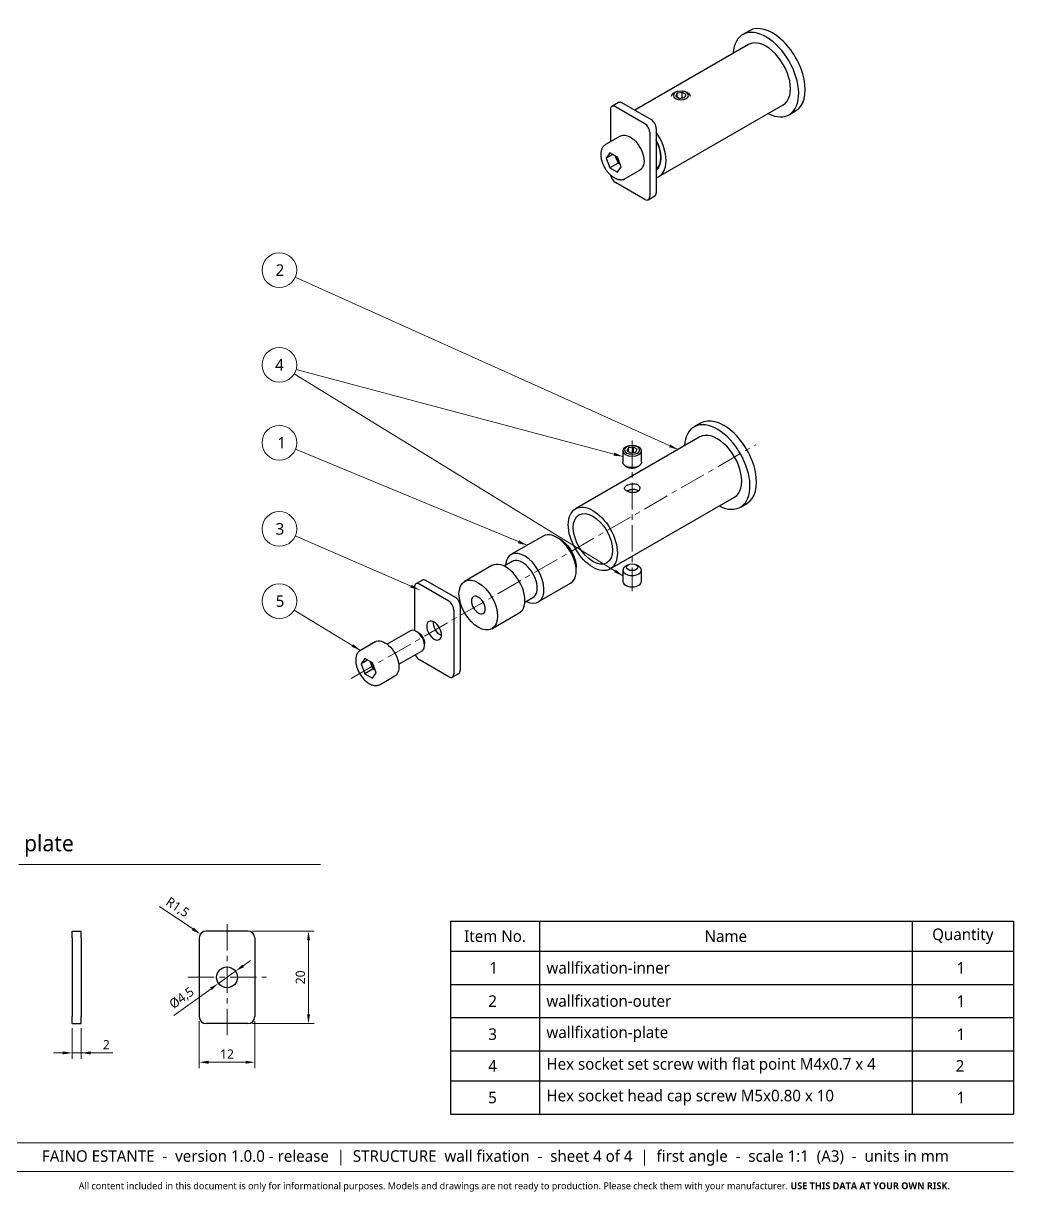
# Model space of a CAD drawing. Header units: inches. Extents: x 6 to 1987, y -21 to 287.
# Drawn here: x 1773.1 to 1987, y 5.7 to 258 of the extents above; entities that cross this region are included whole.
import ezdxf

# ---------------------------------------------------------------- set-up
doc = ezdxf.new("R2010")
doc.units = ezdxf.units.IN
doc.header["$LTSCALE"] = 12.7
doc.header["$MEASUREMENT"] = 0
doc.header["$PDMODE"] = 33
doc.header["$PDSIZE"] = 1
doc.linetypes.add('CENTER', pattern=[0.72, 0.45, -0.09, 0.09, -0.09])
for name, color, linetype, lineweight in [('ANNOTATION_LINES', 7, 'Continuous', 13), ('ANNOTATION_TEXT', 7, 'Continuous', 25), ('BORDER_FRAME', 7, 'Continuous', 15), ('CENTERLINES', 251, 'CENTER', 13), ('SKETCHED_GEOMETRY', 251, 'Continuous', 13), ('Visible', 7, 'Continuous', 25)]:
    doc.layers.add(name, color=color, linetype=linetype, lineweight=lineweight)
doc.layers.add('TABLES', color=7, linetype='Continuous')
doc.styles.add('Onshape-Standard', font='NotoSans-Regular.ttf')
doc.styles.add('Onshape-Standard-BomTable-DataRow', font='Open Sans')
doc.styles.add('Onshape-Standard-BomTable-HeaderRow', font='Open Sans')
doc.styles.add('Onshape-Standard-Dimension', font='OpenSans-Regular.ttf')
doc.styles.add('Onshape-Standard-NoteStyle', font='Open Sans', dxfattribs={"height": 2.5})
doc.dimstyles.new('Onshape-ISO-25$0', dxfattribs={"dimtxt": 2, "dimasz": 2, "dimexe": 1.25, "dimexo": 1, "dimgap": 0.75, "dimtad": 1, "dimtxsty": 'Onshape-Standard-Dimension', "dimcen": 2.5, "dimclrd": 251, "dimclre": 251, "dimclrt": 251, "dimadec": 1, "dimazin": 0, "dimtfac": 1, "dimtmove": 0, "dimatfit": 3, "dimfxl": 1, "dimlwd": 13, "dimlwe": 13, "dimarcsym": 0})
doc.dimstyles.new('Onshape-ISO-25$3', dxfattribs={"dimtxt": 2, "dimasz": 2, "dimexe": 1.25, "dimexo": 1, "dimgap": 0.75, "dimtad": 1, "dimtxsty": 'Onshape-Standard-Dimension', "dimcen": 0, "dimclrd": 251, "dimclre": 251, "dimclrt": 251, "dimadec": 1, "dimazin": 0, "dimtfac": 1, "dimtmove": 0, "dimatfit": 3, "dimfxl": 1, "dimlwd": 13, "dimlwe": 13, "dimarcsym": 0})
doc.dimstyles.new('Onshape-ISO-25$4', dxfattribs={"dimtxt": 2, "dimasz": 2, "dimexe": 1.25, "dimexo": 1, "dimgap": 0.75, "dimtad": 1, "dimtxsty": 'Onshape-Standard-Dimension', "dimcen": 0, "dimclrd": 251, "dimclre": 251, "dimclrt": 251, "dimadec": 1, "dimazin": 0, "dimtfac": 1, "dimtmove": 0, "dimatfit": 3, "dimfxl": 1, "dimlwd": 13, "dimlwe": 13, "dimarcsym": 0})

# ---------------------------------------------------------------- blocks, each defined once
blk = doc.blocks.new('*T52')
at = {"layer": 'TABLES', "color": 0, "linetype": 'ByBlock', "lineweight": -2}
for p, q in [((0, 0), (121.64, 0)), ((0, 0), (0, -41.66)), ((19.21, 0), (19.21, -41.66)), ((99.7, 0), (99.7, -41.66)), ((121.64, 0), (121.64, -41.66)), ((0, -6.49), (121.64, -6.49)), ((0, -13.65), (121.64, -13.65)), ((0, -20.82), (121.64, -20.82)), ((0, -27.99), (121.64, -27.99)), ((0, -34.49), (121.64, -34.49)), ((0, -41.66), (121.64, -41.66))]:
    blk.add_line(p, q, dxfattribs=at)
at = {"layer": 'TABLES', "color": 0, "char_height": 2.5}
for s, insert, width, attachment_point, style in [('{Item No.}', (9.61, -3.24), 16.2127, 5, 'Onshape-Standard-BomTable-HeaderRow'), ('{Name}', (59.46, -3.24), 77.4907, 5, 'Onshape-Standard-BomTable-HeaderRow'), ('{Quantity}', (110.67, -3.24), 18.9375, 5, 'Onshape-Standard-BomTable-HeaderRow'), ('{\\fOpen Sans|b0|i0|c0|p0;\\W8.09880; }1', (1.5, -10.07), 16.2127, 4, 'Onshape-Standard-BomTable-DataRow'), ('{wallfixation-inner}', (20.71, -10.07), 77.4907, 4, 'Onshape-Standard-BomTable-DataRow'), ('{\\fOpen Sans|b0|i0|c0|p0;\\W9.60253; }1', (101.2, -10.07), 18.9375, 4, 'Onshape-Standard-BomTable-DataRow'), ('{\\fOpen Sans|b0|i0|c0|p0;\\W7.85632; }2', (1.5, -17.24), 16.2127, 4, 'Onshape-Standard-BomTable-DataRow'), ('{wallfixation-outer}', (20.71, -17.24), 77.4907, 4, 'Onshape-Standard-BomTable-DataRow'), ('{\\fOpen Sans|b0|i0|c0|p0;\\W9.60253; }1', (101.2, -17.24), 18.9375, 4, 'Onshape-Standard-BomTable-DataRow'), ('{wallfixation-plate}', (20.71, -24.4), 77.4907, 4, 'Onshape-Standard-BomTable-DataRow'), ('{\\fOpen Sans|b0|i0|c0|p0;\\W7.87136; }3', (1.5, -24.4), 16.2127, 4, 'Onshape-Standard-BomTable-DataRow'), ('{\\fOpen Sans|b0|i0|c0|p0;\\W9.60253; }1', (101.2, -24.4), 18.9375, 4, 'Onshape-Standard-BomTable-DataRow'), ('{\\fOpen Sans|b0|i0|c0|p0;\\W7.82625; }4', (1.5, -31.24), 16.2127, 4, 'Onshape-Standard-BomTable-DataRow'), ('{Hex socket set screw with flat point M4x0.7 x 4}', (20.71, -31.24), 77.4907, 4, 'Onshape-Standard-BomTable-DataRow'), ('{\\fOpen Sans|b0|i0|c0|p0;\\W9.36005; }2', (101.2, -31.24), 18.9375, 4, 'Onshape-Standard-BomTable-DataRow'), ('{\\fOpen Sans|b0|i0|c0|p0;\\W7.83282; }5', (1.5, -38.08), 16.2127, 4, 'Onshape-Standard-BomTable-DataRow'), ('{Hex socket head cap screw M5x0.80 x 10}', (20.71, -38.08), 77.4907, 4, 'Onshape-Standard-BomTable-DataRow'), ('{\\fOpen Sans|b0|i0|c0|p0;\\W9.60253; }1', (101.2, -38.08), 18.9375, 4, 'Onshape-Standard-BomTable-DataRow')]:
    blk.add_mtext(s, dxfattribs=dict(at, insert=insert, width=width, attachment_point=attachment_point, style=style))
blk = doc.blocks.new('*D63')
at = {"layer": 'ANNOTATION_TEXT', "color": 251, "lineweight": 13}
for p, q in [((1822.57, 61.95), (1835.92, 61.95)), ((1834.67, 59.95), (1834.67, 43.95)), ((1822.57, 41.95), (1835.92, 41.95))]:
    blk.add_line(p, q, dxfattribs=at)
at = {"layer": 'ANNOTATION_TEXT', "color": 251}
for points in [[(1835.01, 59.95), (1834.34, 59.95), (1834.67, 61.95)], [(1834.34, 43.95), (1835.01, 43.95), (1834.67, 41.95)]]:
    blk.add_solid(points, dxfattribs=at)
at = {"layer": 'Defpoints', "color": 0}
for p in [(1821.57, 61.95), (1821.57, 41.95), (1834.67, 41.95)]:
    blk.add_point(p, dxfattribs=at)
at = {"layer": 'ANNOTATION_TEXT', "color": 251, "insert": (1832.9, 51.95), "char_height": 2, "attachment_point": 5, "rotation": 90, "style": 'Onshape-Standard-Dimension'}
blk.add_mtext('20', dxfattribs=at)
blk = doc.blocks.new('*D64')
at = {"layer": 'ANNOTATION_TEXT', "color": 251, "lineweight": 13}
for p, q in [((1811.07, 42.45), (1811.07, 32.36)), ((1823.07, 42.45), (1823.07, 32.36)), ((1813.07, 33.61), (1821.07, 33.61))]:
    blk.add_line(p, q, dxfattribs=at)
at = {"layer": 'ANNOTATION_TEXT', "color": 251}
for points in [[(1813.07, 33.94), (1813.07, 33.28), (1811.07, 33.61)], [(1821.07, 33.28), (1821.07, 33.94), (1823.07, 33.61)]]:
    blk.add_solid(points, dxfattribs=at)
at = {"layer": 'Defpoints', "color": 0}
for p in [(1811.07, 43.45), (1823.07, 43.45), (1823.07, 33.61)]:
    blk.add_point(p, dxfattribs=at)
at = {"layer": 'ANNOTATION_TEXT', "color": 251, "insert": (1817.07, 35.37), "char_height": 2, "attachment_point": 5, "style": 'Onshape-Standard-Dimension'}
blk.add_mtext('12', dxfattribs=at)
blk = doc.blocks.new('*D65')
at = {"layer": 'ANNOTATION_TEXT', "color": 251, "lineweight": 13}
for p, q in [((1820.52, 54.43), (1822.15, 55.59)), ((1818.9, 53.26), (1815.24, 50.64)), ((1813.61, 49.48), (1805.55, 43.71))]:
    blk.add_line(p, q, dxfattribs=at)
at = {"layer": 'ANNOTATION_TEXT', "color": 251}
for points in [[(1820.33, 54.7), (1820.72, 54.15), (1818.9, 53.26)], [(1813.81, 49.21), (1813.42, 49.75), (1815.24, 50.64)]]:
    blk.add_solid(points, dxfattribs=at)
at = {"layer": 'Defpoints', "color": 0}
for p in [(1818.9, 53.26), (1815.24, 50.64)]:
    blk.add_point(p, dxfattribs=at)
at = {"layer": 'ANNOTATION_TEXT', "color": 251, "insert": (1807.33, 47.4), "char_height": 2, "attachment_point": 5, "rotation": 35.5924, "style": 'Onshape-Standard-Dimension'}
blk.add_mtext('%%c4,5', dxfattribs=at)
blk = doc.blocks.new('*D66')
at = {"layer": 'ANNOTATION_TEXT', "color": 251, "lineweight": 13}
for p, q in [((1783.59, 40.95), (1783.59, 34.37)), ((1785.59, 40.95), (1785.59, 34.37)), ((1781.59, 35.62), (1779.59, 35.62)), ((1783.59, 35.62), (1785.59, 35.62)), ((1785.59, 35.62), (1792.4, 35.62)), ((1787.59, 35.62), (1789.59, 35.62))]:
    blk.add_line(p, q, dxfattribs=at)
at = {"layer": 'ANNOTATION_TEXT', "color": 251}
for points in [[(1781.59, 35.29), (1781.59, 35.95), (1783.59, 35.62)], [(1787.59, 35.95), (1787.59, 35.29), (1785.59, 35.62)]]:
    blk.add_solid(points, dxfattribs=at)
at = {"layer": 'Defpoints', "color": 0}
for p in [(1783.59, 41.95), (1785.59, 41.95), (1785.59, 35.62)]:
    blk.add_point(p, dxfattribs=at)
at = {"layer": 'ANNOTATION_TEXT', "color": 251, "insert": (1790.99, 37.38), "char_height": 2, "attachment_point": 5, "style": 'Onshape-Standard-Dimension'}
blk.add_mtext('2', dxfattribs=at)
blk = doc.blocks.new('*D67')
at = {"layer": 'ANNOTATION_TEXT', "color": 251, "lineweight": 13}
blk.add_line((1809.66, 62.41), (1802.49, 67.24), dxfattribs=at)
at = {"layer": 'ANNOTATION_TEXT', "color": 251}
blk.add_solid([(1809.48, 62.13), (1809.85, 62.68), (1811.32, 61.29)], dxfattribs=at)
at = {"layer": 'Defpoints', "color": 0}
for p in [(1811.32, 61.29), (1812.57, 60.45)]:
    blk.add_point(p, dxfattribs=at)
at = {"layer": 'ANNOTATION_TEXT', "color": 251, "insert": (1806.32, 66.98), "char_height": 2, "attachment_point": 5, "rotation": 326.0474, "style": 'Onshape-Standard-Dimension'}
blk.add_mtext('R1,5', dxfattribs=at)

msp = doc.modelspace()

# ---------------------------------------------------------------- linework, layer by layer
at = {"layer": 'ANNOTATION_LINES', "color": 251}
for p, q in [((1914.51109, 165.947, -13.44944), (1831.79684, 203.17287, 13.44944)), ((1902.58551, 138.67342, -12.42117), (1831.57285, 182.27746, 12.42117)), ((1902.58551, 164.43908, -3.31163), (1832.00044, 183.27292, 3.31163)), ((1881.89056, 145.26601, 0.19443), (1831.8417, 165.99896, -0.19443)), ((1858.62357, 135.63453, 10.75313), (1831.81579, 147.29908, -10.75313)), ((1845.89197, 122.57696, 15.2276), (1831.58257, 131.26565, -15.2276))]:
    msp.add_line(p, q, dxfattribs=at)
for centre in [(1828.3772, 204.71189), (1828.3772, 184.23969), (1828.3772, 167.43415), (1828.3772, 148.79527), (1828.3772, 133.21196)]:
    msp.add_circle(centre, 3.75, dxfattribs=at)
for points in [[(1912.82409, 167.07178), (1914.51109, 165.947), (1912.55048, 166.46385)], [(1900.73905, 165.27676), (1902.58551, 164.43908), (1900.56718, 164.63263)], [(1880.17039, 146.33939), (1881.89056, 145.26601), (1879.91525, 145.72348)], [(1901.05559, 140.004), (1902.58551, 138.67342), (1900.70675, 139.43589)], [(1856.92265, 136.73815), (1858.62357, 135.63453), (1856.65666, 136.12685)], [(1844.35544, 123.89991), (1845.89197, 122.57696), (1844.00943, 123.33006)]]:
    msp.add_solid(points, dxfattribs=at)
at = {"layer": 'BORDER_FRAME'}
msp.add_line((1987, 10), (1587, 10), dxfattribs=at)
at = {"layer": 'CENTERLINES'}
for p, q in [((1843.87752, 116.50644, 26.88313), (1931.29539, 166.97717, -26.88313)), ((1904.58551, 167.89646, 11.49111), (1904.58551, 135.3947, -11.49111)), ((1817.06778, 39.45196), (1817.06778, 64.45196)), ((1808.56778, 51.95196), (1825.56778, 51.95196))]:
    msp.add_line(p, q, dxfattribs=at)
at = {"layer": 'SKETCHED_GEOMETRY'}
for p, q in [((1772.12036, 76.29639), (1837.28346, 76.29639)), ((1987, 16.17802), (1587.16999, 16.17802))]:
    msp.add_line(p, q, dxfattribs=at)
at = {"layer": 'Visible'}
for p, q in [((1929.9073, 256.41544), (1928.49308, 255.59895)), ((1929.74308, 253.43388), (1905.13343, 239.22549)), ((1914.29181, 242.92968), (1913.99295, 242.28573)), ((1913.99295, 242.28573), (1914.80945, 241.81433)), ((1915.40717, 243.10223), (1914.29181, 242.92968)), ((1914.29181, 242.11319), (1914.29181, 242.92968)), ((1915.40717, 241.90679), (1915.40717, 243.10223)), ((1916.22366, 242.63082), (1915.40717, 243.10223)), ((1915.9248, 241.98687), (1916.22366, 242.63082)), ((1901.63039, 240.88926), (1900.21617, 240.07276)), ((1907.33013, 236.32424), (1900.96617, 239.99847)), ((1908.74435, 237.14073), (1902.38039, 240.81497)), ((1910.37303, 224.93007), (1937.24308, 240.4435)), ((1914.80945, 241.81433), (1915.9248, 241.98687)), ((1899.90551, 239.3861), (1899.90551, 232.45438)), ((1938.49308, 238.27844), (1939.9073, 239.09493)), ((1909.80501, 235.30362), (1909.80501, 221.42317)), ((1902.02315, 233.677), (1898.84117, 231.83988)), ((1908.39079, 234.48712), (1908.39079, 220.60668)), ((1899.79612, 230.05954), (1898.97963, 228.89796)), ((1900.39384, 229.71445), (1898.97963, 228.89796)), ((1901.42911, 229.11673), (1899.79612, 230.05954)), ((1898.97963, 228.89796), (1899.79612, 226.79356)), ((1901.56389, 227.81418), (1899.79612, 226.79356)), ((1900.95152, 229.39248), (1901.15564, 228.86638)), ((1901.15564, 228.86638), (1901.56389, 227.81418)), ((1902.24561, 227.01234), (1901.42911, 229.11673)), ((1901.56389, 227.81418), (1902.04149, 227.53844)), ((1899.79612, 226.79356), (1901.42911, 225.85075)), ((1901.42911, 225.85075), (1902.24561, 227.01234)), ((1903.09117, 224.47866), (1906.27315, 226.31578)), ((1909.80501, 226.44964), (1910.11846, 226.63061)), ((1907.33013, 219.9943), (1900.96617, 223.66854)), ((1908.08013, 219.92001), (1909.49435, 220.73651)), ((1919.3845, 171.64742), (1917.97029, 170.83092)), ((1919.22029, 168.66586), (1892.35023, 153.15242)), ((1902.58551, 165.67656), (1902.58551, 163.20161)), ((1903.76901, 166.32662), (1903.47016, 165.68267)), ((1903.47016, 165.68267), (1904.28665, 165.21127)), ((1904.88437, 166.49917), (1903.76901, 166.32662)), ((1903.76901, 165.51013), (1903.76901, 166.32662)), ((1904.28665, 165.21127), (1905.40201, 165.38381)), ((1904.88437, 165.30374), (1904.88437, 166.49917)), ((1905.70087, 166.02777), (1904.88437, 166.49917)), ((1905.40201, 165.38381), (1905.70087, 166.02777)), ((1906.58551, 163.20161), (1906.58551, 165.67656)), ((1903.1713, 162.38511), (1903.70163, 162.07892)), ((1905.46939, 162.07892), (1905.99972, 162.38511)), ((1905.93269, 156.98421), (1905.75224, 156.85629)), ((1899.85023, 140.16204), (1926.72029, 155.67548)), ((1927.97029, 153.51041), (1929.3845, 154.32691)), ((1885.37206, 147.27605), (1878.40906, 143.25596)), ((1889.02916, 146.57558), (1888.32206, 146.98383)), ((1878.64743, 141.77701), (1876.91171, 140.77489)), ((1874.30383, 140.88581), (1868.40149, 137.47809)), ((1892.49399, 139.75784), (1892.49399, 140.57433)), ((1902.58551, 139.9109), (1902.58551, 137.43595)), ((1903.70163, 141.03358), (1903.1713, 140.72739)), ((1905.99972, 140.72739), (1905.46939, 141.03358)), ((1906.58551, 137.43595), (1906.58551, 139.9109)), ((1859.28778, 137.75006), (1857.87357, 136.93357)), ((1864.98753, 133.18504), (1858.62357, 136.85927)), ((1866.40174, 134.00154), (1860.03778, 137.67577)), ((1884.30906, 133.03686), (1891.27206, 137.05695)), ((1857.56291, 136.2469), (1857.56291, 126.8587)), ((1881.41171, 132.98066), (1883.14743, 133.98278)), ((1866.04819, 131.34792), (1866.04819, 117.46748)), ((1867.46241, 132.16442), (1867.46241, 118.28398)), ((1874.30149, 127.25899), (1880.20383, 130.66671)), ((1856.71383, 126.80424), (1851.66742, 123.89069)), ((1858.27002, 126.50364), (1857.96383, 126.68041)), ((1849.07395, 124.41407), (1845.89197, 122.57696)), ((1859.7316, 123.61855), (1859.7316, 123.9721)), ((1854.16742, 119.56056), (1859.21383, 122.47411)), ((1846.84692, 120.79662), (1846.03042, 119.63503)), ((1847.44464, 120.45153), (1846.03042, 119.63503)), ((1846.03042, 119.63503), (1846.84692, 117.53064)), ((1848.47991, 119.85381), (1846.84692, 120.79662)), ((1848.00231, 120.12955), (1848.20644, 119.60346)), ((1848.20644, 119.60346), (1848.61469, 118.55126)), ((1849.29641, 117.74942), (1848.47991, 119.85381)), ((1864.98753, 116.85511), (1858.62357, 120.52934)), ((1848.61469, 118.55126), (1846.84692, 117.53064)), ((1846.84692, 117.53064), (1848.47991, 116.58783)), ((1848.47991, 116.58783), (1849.29641, 117.74942)), ((1848.61469, 118.55126), (1849.09228, 118.27551)), ((1850.14197, 115.21574), (1853.32395, 117.05286)), ((1865.73753, 116.78081), (1867.15174, 117.59731)), ((1783.58959, 60.45196), (1783.58959, 61.95196)), ((1783.58959, 61.95196), (1785.58959, 61.95196)), ((1785.58959, 60.45196), (1785.58959, 61.95196)), ((1821.56778, 61.95196), (1812.56778, 61.95196)), ((1783.58959, 60.45196), (1783.58959, 43.45196)), ((1785.58959, 60.45196), (1785.58959, 43.45196)), ((1811.06778, 60.45196), (1811.06778, 43.45196)), ((1823.06778, 60.45196), (1823.06778, 43.45196)), ((1783.58959, 41.95196), (1783.58959, 43.45196)), ((1785.58959, 41.95196), (1785.58959, 43.45196)), ((1783.58959, 41.95196), (1785.58959, 41.95196)), ((1821.56778, 41.95196), (1812.56778, 41.95196))]:
    msp.add_line(p, q, dxfattribs=at)
msp.add_circle((1817.06778, 51.95196), 2.25, dxfattribs=at)
for centre, start, end in [((1812.56778, 60.45196), 90, 180), ((1821.56778, 60.45196), 0, 90), ((1812.56778, 43.45196), 180, 270), ((1821.56778, 43.45196), 270, 0)]:
    msp.add_arc(centre, 1.5, start, end, dxfattribs=at)
for centre, major_axis, start_param, end_param in [((1934.9073, 247.75519), (5, -8.66025), 0, 3.141592654), ((1933.49308, 246.93869), (5, -8.66025), 5.560451059, 10.147512209), ((1933.49308, 246.93869), (3.75, -6.49519), 0, 3.141592654), ((1900.96617, 238.77373), (0.75, -1.29904), 2.35619449, 3.926990817), ((1902.38039, 239.59022), (0.75, -1.29904), 2.35619449, 3.141592654), ((1907.33013, 235.09949), (0.75, -1.29904), 0.785398163, 2.35619449), ((1908.74435, 235.91599), (0.75, -1.29904), 0.785398163, 2.35619449), ((1906.62303, 231.42526), (3.75, -6.49519), 6.141288253, 7.995878689), ((1906.62303, 231.42526), (3, -5.19615), 0.062663916, 1.508132411), ((1906.62303, 231.42526), (2.95, -5.10955), 0.082097786, 1.48869854), ((1900.96617, 224.89328), (0.75, -1.29904), 4.136023155, 5.497787144), ((1907.33013, 221.21905), (0.75, -1.29904), 5.497787144, 7.068583471), ((1908.74435, 222.03555), (0.75, -1.29904), 0, 0.785398163), ((1922.97029, 162.17067), (5, -8.66025), 5.560451059, 10.147512209), ((1924.3845, 162.98716), (5, -8.66025), 0, 3.141592654), ((1922.97029, 162.17067), (3.75, -6.49519), 0, 3.141592654), ((1888.32206, 142.1665), (2.95, -5.10955), 0, 3.141592654), ((1881.35906, 138.14641), (2.95, -5.10955), 5.57988493, 10.128078338), ((1877.25383, 135.77626), (2.95, -5.10955), 0, 3.141592654), ((1880.89743, 137.87989), (2.25, -3.89711), 0, 3.141592654), ((1904.58551, 139.9109), (-2, 0), 5.497787144, 10.210176124), ((1858.62357, 135.63453), (0.75, -1.29904), 2.35619449, 3.926990817), ((1860.03778, 136.45102), (0.75, -1.29904), 2.35619449, 3.141592654), ((1904.58551, 137.43595), (-2, 0), 0, 3.141592654), ((1866.40174, 132.77679), (0.75, -1.29904), 0.785398163, 2.35619449), ((1864.98753, 131.96029), (0.75, -1.29904), 0.785398163, 2.35619449), ((1857.96383, 124.63917), (1.25, -2.16506), 0, 3.141592654), ((1858.62357, 121.75409), (0.75, -1.29904), 4.491649299, 5.497787144), ((1864.98753, 118.07985), (0.75, -1.29904), 5.497787144, 7.068583471), ((1866.40174, 118.89635), (0.75, -1.29904), 0, 0.785398163)]:
    msp.add_ellipse(centre, major_axis=major_axis, ratio=0.577350269, start_param=start_param, end_param=end_param, dxfattribs=at)
at = {"layer": 'Visible', "extrusion": (0, 0, -1)}
for centre, major_axis, start_param, end_param in [((1915.10831, 242.27962), (2, 0), 3.141592654, 6.283185307), ((1904.14815, 229.99639), (-2.125, 3.68061), 0, 3.141592654), ((1902.38039, 228.97577), (-1, 1.73205), 4.974188368, 5.245106889), ((1902.38039, 228.97577), (-1, 1.73205), 4.189391389, 4.974188368), ((1904.58551, 163.20161), (2, 0), 0, 3.141592654), ((1904.58551, 162.58923), (1.25, 0), 0.785398163, 2.35619449), ((1889.02916, 142.57475), (-2.45, 4.24352), 0.785398163, 2.35619449), ((1863.21976, 127.67369), (-1.125, 1.94856), 3.821266472, 5.603511488), ((1858.27002, 124.81595), (-1.03349, 1.79006), 0.785398163, 2.35619449), ((1851.19895, 120.73347), (-2.125, 3.68061), 0, 3.141592654), ((1849.43118, 119.71284), (-1, 1.73205), 4.974188368, 5.245106889), ((1849.43118, 119.71284), (-1, 1.73205), 4.189391389, 4.974188368), ((1848.01697, 118.89635), (-2.125, 3.68061), 3.141592654, 3.149374966)]:
    msp.add_ellipse(centre, major_axis=major_axis, ratio=0.577350269, start_param=start_param, end_param=end_param, dxfattribs=at)
for centre, major_axis in [((1915.10831, 242.45828), (1.621, 0)), ((1904.58551, 165.67656), (2, 0)), ((1904.58551, 165.85522), (1.621, 0)), ((1871.35149, 132.36854), (-1.05, 1.81865)), ((1861.80555, 126.85719), (-1.125, 1.94856))]:
    msp.add_ellipse(centre, major_axis=major_axis, ratio=0.577350269, dxfattribs=at)
at = {"layer": 'Visible'}
for centre, major_axis in [((1896.10023, 146.65723), (3.75, -6.49519)), ((1896.10023, 146.65723), (3, -5.19615)), ((1904.58551, 140.52327), (-1.25, 0)), ((1871.35149, 132.36854), (2.95, -5.10955))]:
    msp.add_ellipse(centre, major_axis=major_axis, ratio=0.577350269, dxfattribs=at)
for points, knots in [([(1898.83579, 231.83676), (1898.81676, 231.82575), (1898.76444, 231.7955), (1898.56799, 231.65422), (1898.40708, 231.49384), (1898.25303, 231.30179), (1898.1232, 231.08903), (1898.01382, 230.8529), (1897.92712, 230.59763), (1897.86386, 230.31512), (1897.825, 230.04648), (1897.81409, 229.73911), (1897.81443, 229.70073), (1897.81452, 229.6902)], [0, 0, 0, 0, 0.054596133, 0.150047537, 0.245756566, 0.342306772, 0.44026139, 0.540090916, 0.642123331, 0.746514967, 0.85325899, 0.959766048, 1, 1, 1, 1]), ([(1897.81452, 229.6902), (1897.81485, 229.63812), (1897.81563, 229.51398), (1897.83997, 229.18449), (1897.88927, 228.86092), (1897.96207, 228.52087), (1898.0571, 228.18212), (1898.17353, 227.84283), (1898.31031, 227.50649), (1898.46637, 227.17508), (1898.64051, 226.85097), (1898.83157, 226.53631), (1899.0379, 226.23364), (1899.25932, 225.94388), (1899.48994, 225.67374), (1899.73528, 225.41799), (1899.87383, 225.29149), (1899.93861, 225.23235)], [0, 0, 0, 0, 0.047577092, 0.113391633, 0.180147205, 0.247744384, 0.31605581, 0.384949102, 0.454286669, 0.523926409, 0.593723016, 0.663529686, 0.73319729, 0.802578362, 0.871534515, 0.939935086, 1, 1, 1, 1]), ([(1899.93861, 225.23235), (1899.95325, 225.21917), (1899.99922, 225.17779), (1900.26764, 224.95568), (1900.52022, 224.78093), (1900.79973, 224.61231), (1901.07725, 224.47585), (1901.35788, 224.36706), (1901.63729, 224.28933), (1901.91315, 224.24363), (1902.18175, 224.23068), (1902.44097, 224.25079), (1902.68353, 224.3014), (1902.91382, 224.3835), (1903.02735, 224.44415), (1903.08038, 224.47248)], [0, 0, 0, 0, 0.041103395, 0.129032855, 0.215813895, 0.301349064, 0.385563516, 0.468376274, 0.54971955, 0.629549822, 0.707856372, 0.784695236, 0.860222744, 0.934706283, 1, 1, 1, 1]), ([(1905.75224, 156.85629), (1905.60835, 156.79197), (1905.31339, 156.6601), (1904.77876, 156.62659), (1904.24481, 156.68371), (1903.72423, 156.8496), (1903.4861, 156.96552), (1903.29849, 157.07842), (1903.01107, 157.2771), (1902.93455, 157.58983), (1902.93406, 157.60369), (1902.99738, 157.90927), (1903.27683, 158.1245), (1903.67953, 158.35096), (1904.17302, 158.50604), (1904.7163, 158.58528), (1905.25796, 158.55535), (1905.72814, 158.394), (1906.06672, 158.14101), (1906.23141, 157.78069), (1906.23643, 157.604), (1906.23554, 157.40079), (1906.02653, 157.05862), (1905.95707, 157.00354), (1905.93269, 156.98421)], [0, 0, 0, 0, 0.053435972, 0.109544684, 0.167271722, 0.224302178, 0.263517013, 0.299201557, 0.345968351, 0.387110997, 0.396985332, 0.436952793, 0.483850631, 0.536279049, 0.592103305, 0.649579602, 0.70661503, 0.760814997, 0.811120128, 0.858619692, 0.890338109, 0.925216787, 0.973748985, 1, 1, 1, 1]), ([(1905.93411, 156.99867), (1905.84085, 157.06739), (1905.63957, 157.2157), (1905.16523, 157.33774), (1904.63461, 157.33428), (1904.11538, 157.24456), (1903.60437, 157.04171), (1903.5172, 156.99418), (1903.48927, 156.97895)], [0, 0, 0, 0, 0.155771118, 0.336189364, 0.525327135, 0.720153979, 0.910330358, 1, 1, 1, 1]), ([(1845.87309, 122.5659), (1845.82816, 122.53831), (1845.7219, 122.47306), (1845.47601, 122.26027), (1845.27963, 122.00859), (1845.1117, 121.71114), (1844.98608, 121.37167), (1844.90196, 121.01544), (1844.86565, 120.60823), (1844.86541, 120.47862), (1844.86532, 120.42728)], [0, 0, 0, 0, 0.094311195, 0.222999495, 0.352686812, 0.484840077, 0.620631648, 0.760726123, 0.905210745, 1, 1, 1, 1]), ([(1844.86532, 120.42728), (1844.86593, 120.35676), (1844.86738, 120.18827), (1844.91182, 119.73858), (1845.0011, 119.29658), (1845.13198, 118.83376), (1845.30134, 118.37717), (1845.50679, 117.92678), (1845.74542, 117.48983), (1846.01414, 117.07143), (1846.30959, 116.67712), (1846.62824, 116.31204), (1846.96655, 115.98103), (1847.32093, 115.68872), (1847.68783, 115.43954), (1848.06353, 115.23791), (1848.44395, 115.08839), (1848.8228, 114.99555), (1849.19398, 114.96304), (1849.54412, 114.99103), (1849.87261, 115.07786), (1850.04121, 115.16337), (1850.12133, 115.20401)], [0, 0, 0, 0, 0.037067375, 0.088557864, 0.140990412, 0.194198655, 0.247988395, 0.302158114, 0.356500445, 0.410805762, 0.46486082, 0.518464409, 0.571434283, 0.623611586, 0.67486869, 0.725115251, 0.774290455, 0.822324243, 0.869183387, 0.914881779, 0.959548557, 1, 1, 1, 1])]:
    msp.add_open_spline(points, degree=3, knots=knots, dxfattribs=at)

# ---------------------------------------------------------------- block references
msp.add_blockref('*T52', (1865.35909, 64.05953))

# ---------------------------------------------------------------- texts
at = {"layer": 'ANNOTATION_LINES', "color": 251, "char_height": 2.5, "attachment_point": 4, "style": 'Onshape-Standard'}
for s, insert in [('{\\fOpen Sans;2}', (1827.55891, 204.71189)), ('{\\fOpen Sans;4}', (1827.45162, 184.23969)), ('{\\fOpen Sans;1}', (1827.92846, 167.43415)), ('{\\fOpen Sans;3}', (1827.56232, 148.79527)), ('{\\fOpen Sans;5}', (1827.59382, 133.21196))]:
    msp.add_mtext(s, dxfattribs=dict(at, insert=insert))
at = {"layer": 'ANNOTATION_TEXT', "attachment_point": 1, "style": 'Onshape-Standard-NoteStyle'}
for s, insert, char_height, width in [('plate', (1773.21745, 82.67147), 3.5, 63.7729498), ('{\\fOpen Sans|b0|i0|c0|p0;\\W8.15314;  }FAINO ESTANTE  -  version 1.0.0 - release  |  STRUCTURE  wall fixation  -  sheet 4 of 4  |  first angle  -  scale 1:1  (A3)  -  units in mm', (1763.28349, 14.59375), 2.5, 222.743421), ('{\\fOpen Sans|b0|i0|c0|p0;\\W9.38940;      }All content included in this document is only for informational purposes. Models and drawings are not ready to production. Please check them with your manufacturer. {\\fOpen Sans|b1|i0|c0|p0;USE THIS DATA AT YOUR OWN RISK.}', (1756.39533, 7.66012), 1.5, 230.5094998)]:
    msp.add_mtext(s, dxfattribs=dict(at, insert=insert, char_height=char_height, width=width))

# ---------------------------------------------------------------- dimensions: what is measured, and where the dimension line sits
at = {"layer": 'ANNOTATION_TEXT'}
dim = msp.add_radius_dim(center=(1812.56778, 60.45196), mpoint=(1811.32353, 61.28972), dimstyle='Onshape-ISO-25$4', override={"dimexe": 0.392699, "dimlfac": 1, "dimpost": 'R<>', "dimse1": 1, "dimtofl": 0, "dimatfit": 0}, dxfattribs=at)
dim.commit()
dim.dimension.update_dxf_attribs({"geometry": '*D67', "text_midpoint": (1805.24693, 65.38113), "dimtype": 164})
for base, p1, p2, angle, picture, middle, dimtype in [((1834.67446, 41.95196), (1821.56778, 61.95196), (1821.56778, 41.95196), 90, '*D63', (1834.67446, 51.95196), 160), ((1785.58959, 35.61931), (1783.58959, 41.95196, 4.5), (1785.58959, 41.95196, 4.5), 0, '*D66', (1790.99422, 35.61931), 161)]:
    dim = msp.add_linear_dim(base=base, p1=p1, p2=p2, angle=angle, dimstyle='Onshape-ISO-25$0', override={"dimlfac": 1, "dimpost": ''}, dxfattribs=at)
    dim.commit()
    dim.dimension.update_dxf_attribs({"geometry": picture, "text_midpoint": middle, "dimtype": dimtype})
dim = msp.add_diameter_dim_2p(p1=(1818.89743, 53.2615), p2=(1815.23813, 50.64243), dimstyle='Onshape-ISO-25$3', override={"dimlfac": 1, "dimpost": '%%c<>'}, dxfattribs=at)
dim.commit()
dim.dimension.update_dxf_attribs({"geometry": '*D65', "text_midpoint": (1808.47696, 45.80326), "dimtype": 163})
dim = msp.add_linear_dim(base=(1823.06778, 33.60887), p1=(1811.06778, 43.45196), p2=(1823.06778, 43.45196), dimstyle='Onshape-ISO-25$0', override={"dimlfac": 1, "dimpost": ''}, dxfattribs=at)
dim.commit()
dim.dimension.update_dxf_attribs({"geometry": '*D64', "text_midpoint": (1817.06778, 33.60887), "dimtype": 160})

doc.saveas('drawing.dxf')
